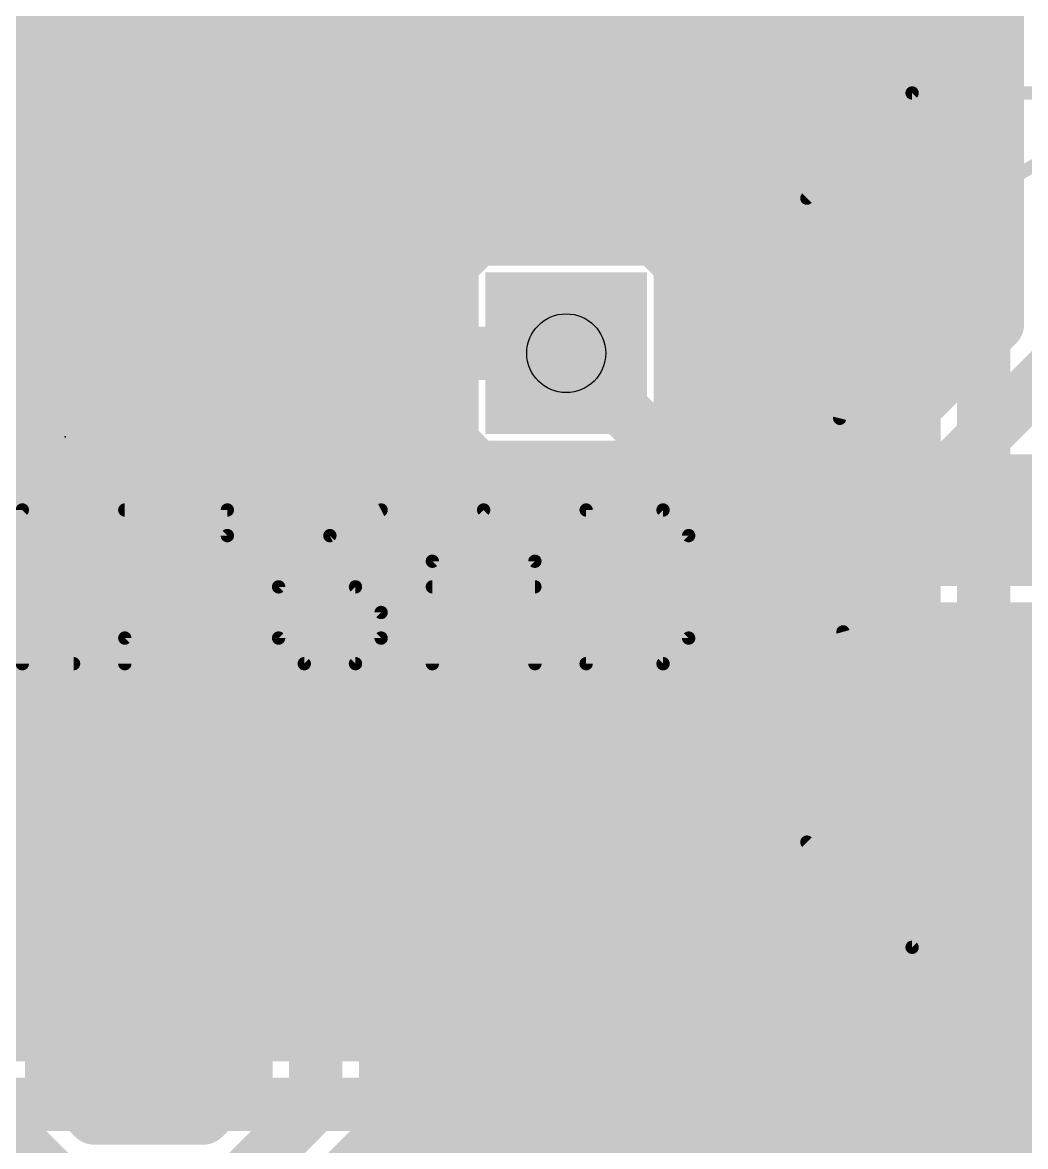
# Model space of a CAD drawing. Extents: x -4.6 to 54.3, y -4.7 to 51.3.
# Drawn here: x 33.97 to 41.59, y 7.3 to 15.85 of the extents above; entities that cross this region are included whole.
import ezdxf

# ---------------------------------------------------------------- set-up
doc = ezdxf.new("R2010")
doc.units = 0
for name, color, linetype in [('1', 22, 'CONTINUOUS'), ('16', 175, 'CONTINUOUS'), ('18', 82, 'CONTINUOUS'), ('21', 253, 'CONTINUOUS'), ('23', 7, 'CONTINUOUS'), ('27', 253, 'CONTINUOUS'), ('30', 253, 'CONTINUOUS'), ('31', 253, 'CONTINUOUS'), ('44', 253, 'CONTINUOUS')]:
    doc.layers.add(name, color=color, linetype=linetype)

# ---------------------------------------------------------------- blocks, each defined once
blk = doc.blocks.new('RECT')
blk.add_solid([(-0.5, -0.5), (0.5, -0.5), (-0.5, 0.5), (0.5, 0.5)])
blk = doc.blocks.new('SQUAREV')
blk.add_solid([(-0.5, -0.5), (0.5, -0.5), (-0.5, 0.5), (0.5, 0.5)])

msp = doc.modelspace()

# ---------------------------------------------------------------- linework, layer by layer
at = {"layer": '1', "const_width": 0.4064}
for points in [[(36.195, 16.6032), (36.195, 15.45)], [(36.195, 15.45), (36.195, 16.6032)], [(34.925, 16.51), (34.925, 15.45)], [(34.2832, 14.5641), (34.2832, 16.3359)], [(34.2968, 16.3359), (34.2968, 14.5641)], [(41.3786, 16.3395), (41.3786, 13.5551)], [(36.8982, 15.45), (36.8982, 16.2531)], [(34.2832, 15.8496), (34.2968, 15.8496)], [(36.195, 15.8496), (36.195, 15.8496)], [(36.8982, 15.8496), (41.3786, 15.8496)], [(36.195, 14.2968), (36.195, 15.45)], [(36.195, 15.45), (36.195, 15.45)], [(36.195, 15.45), (36.195, 14.2968)], [(36.8982, 15.45), (36.195, 15.45)], [(36.195, 15.45), (36.195, 15.45)], [(36.195, 15.45), (36.8982, 15.45)], [(36.195, 15.45), (36.195, 15.45)], [(36.8982, 14.6469), (36.8982, 15.45)], [(34.2832, 15.4432), (34.2968, 15.4432)], [(36.195, 15.4432), (36.195, 15.4432)], [(36.8982, 15.4432), (41.3786, 15.4432)], [(34.2832, 15.0368), (34.2968, 15.0368)], [(36.195, 15.0368), (36.195, 15.0368)], [(36.8982, 15.0368), (41.3786, 15.0368)], [(34.2832, 14.6304), (34.2968, 14.6304)], [(36.195, 14.6304), (36.195, 14.6304)], [(36.8707, 14.5444), (36.8982, 14.6469)], [(36.8938, 14.6304), (41.3786, 14.6304)], [(34.1864, 14.4673), (34.2832, 14.5641)], [(34.2968, 14.5641), (34.4891, 14.3718)], [(35.3609, 14.3718), (35.5245, 14.5353)], [(35.5245, 14.5353), (35.5724, 14.4524)], [(36.8176, 14.4524), (36.8707, 14.5444)], [(34.1864, 14.1901), (34.1864, 14.4673)], [(35.5724, 14.4524), (35.6474, 14.3774)], [(36.7426, 14.3774), (36.8176, 14.4524)], [(34.4891, 14.3718), (35.3609, 14.3718)], [(35.6474, 14.3774), (35.7394, 14.3243)], [(36.6506, 14.3243), (36.7426, 14.3774)], [(35.7394, 14.3243), (35.8419, 14.2968)], [(35.8419, 14.2968), (36.195, 14.2968)], [(36.195, 14.2968), (36.5481, 14.2968)], [(36.5481, 14.2968), (36.6506, 14.3243)], [(34.1864, 14.224), (41.3786, 14.224)], [(34.5101, 13.8664), (34.1864, 14.1901)], [(37.4241, 14.2032), (37.2318, 14.0109)], [(38.7759, 14.2032), (37.4241, 14.2032)], [(38.9682, 14.0109), (38.7759, 14.2032)], [(37.2318, 14.0109), (37.2318, 13.8664)], [(38.9682, 12.6591), (38.9682, 14.0109)], [(34.925, 11.43), (32.385, 13.97)], [(34.29, 13.335), (33.655, 13.97)], [(37.2318, 13.8664), (34.5101, 13.8664)], [(38.9682, 13.8176), (41.3786, 13.8176)], [(41.3786, 13.5551), (40.7167, 12.8932)], [(38.9682, 13.4112), (41.2347, 13.4112)], [(38.1, 13.335), (34.29, 13.335)], [(41.91, 13.335), (40.83, 12.255)], [(38.9682, 13.0048), (40.8283, 13.0048)], [(39.2941, 12.8932), (39.1018, 12.7009)], [(40.7167, 12.8932), (39.2941, 12.8932)], [(35.4564, 11.6501), (34.3029, 12.8036)], [(34.3029, 12.8036), (37.2318, 12.8036)], [(37.2318, 12.8036), (37.2318, 12.6591)], [(37.2318, 12.6591), (37.4241, 12.4668)], [(38.7759, 12.4668), (38.9682, 12.6591)], [(39.1018, 12.7009), (39.1018, 11.4291)], [(34.5081, 12.5984), (37.2925, 12.5984)], [(38.9075, 12.5984), (39.1018, 12.5984)], [(37.4241, 12.4668), (38.7759, 12.4668)], [(40.83, 12.255), (40.83, 12.065)], [(34.9145, 12.192), (39.1018, 12.192)], [(35.3209, 11.7856), (39.1018, 11.7856)], [(35.4564, 10.9327), (35.4564, 11.6501)], [(34.925, 9.95), (34.925, 11.43)], [(39.1018, 11.4291), (39.2941, 11.2368)], [(34.1864, 10.9327), (34.1864, 11.4171)], [(34.1864, 11.4171), (34.3936, 11.2099)], [(34.1864, 11.3792), (34.2243, 11.3792)], [(35.4564, 11.3792), (39.1517, 11.3792)], [(34.3936, 11.2099), (34.3936, 10.9327)], [(39.2941, 11.2368), (42.3659, 11.2368)], [(35.7591, 11.0282), (35.5668, 10.8359)], [(36.6309, 11.0282), (35.7591, 11.0282)], [(36.8232, 10.8359), (36.6309, 11.0282)], [(34.1864, 10.9728), (34.3936, 10.9728)], [(34.2832, 10.8359), (34.1864, 10.9327)], [(34.3936, 10.9327), (34.2968, 10.8359)], [(35.4564, 10.9728), (35.7037, 10.9728)], [(35.5532, 10.8359), (35.4564, 10.9327)], [(36.6863, 10.9728), (51.435, 10.9728)], [(34.2832, 9.0641), (34.2832, 10.8359)], [(34.2968, 10.8359), (34.2968, 9.0641)], [(35.5532, 9.0641), (35.5532, 10.8359)], [(35.5668, 10.8359), (35.5668, 9.0641)], [(36.8232, 9.0641), (36.8232, 10.8359)], [(34.2832, 10.5664), (34.2968, 10.5664)], [(35.5532, 10.5664), (35.5668, 10.5664)], [(36.8232, 10.5664), (51.435, 10.5664)], [(34.2832, 10.16), (34.2968, 10.16)], [(35.5532, 10.16), (35.5668, 10.16)], [(36.8232, 10.16), (51.435, 10.16)], [(36.195, 9.95), (36.195, 7.62)], [(34.2832, 9.7536), (34.2968, 9.7536)], [(35.5532, 9.7536), (35.5668, 9.7536)], [(36.8232, 9.7536), (51.435, 9.7536)], [(34.2832, 9.3472), (34.2968, 9.3472)], [(35.5532, 9.3472), (35.5668, 9.3472)], [(36.8232, 9.3472), (51.435, 9.3472)], [(34.1864, 8.9673), (34.2832, 9.0641)], [(34.2968, 9.0641), (34.4891, 8.8718)], [(35.3609, 8.8718), (35.5532, 9.0641)], [(35.5668, 9.0641), (35.6636, 8.9673)], [(36.7264, 8.9673), (36.8232, 9.0641)], [(34.1864, 7.8401), (34.1864, 8.9673)], [(35.6636, 8.9673), (35.6636, 7.8401)], [(36.7264, 7.3999), (36.7264, 8.9673)], [(34.1864, 8.9408), (34.4201, 8.9408)], [(34.4891, 8.8718), (35.3609, 8.8718)], [(35.4299, 8.9408), (35.6636, 8.9408)], [(36.7264, 8.9408), (51.435, 8.9408)], [(34.1864, 8.5344), (35.6636, 8.5344)], [(36.7264, 8.5344), (51.435, 8.5344)], [(34.1864, 8.128), (35.6636, 8.128)], [(36.7264, 8.128), (51.435, 8.128)], [(34.5101, 7.5164), (34.1864, 7.8401)], [(35.6636, 7.8401), (35.3399, 7.5164)], [(34.3049, 7.7216), (35.5451, 7.7216)], [(36.7264, 7.7216), (51.435, 7.7216)], [(34.29, 6.985), (33.655, 7.62)], [(36.195, 7.62), (35.56, 6.985)], [(35.3399, 7.5164), (34.5101, 7.5164)], [(36.1442, 6.8177), (36.7264, 7.3999)], [(36.6417, 7.3152), (51.435, 7.3152)]]:
    msp.add_lwpolyline(points, dxfattribs=at)
at = {"layer": '1', "const_width": 0.2032}
for points in [[(34.2832, 15.9512, 1), (34.2832, 15.748)], [(34.2968, 15.748, 1), (34.2968, 15.9512)], [(36.195, 15.9512, 1), (36.195, 15.748)], [(36.195, 15.748, 1), (36.195, 15.9512)], [(36.8982, 15.9512, 1), (36.8982, 15.748)], [(41.3786, 15.748, 1), (41.3786, 15.9512)], [(36.2966, 15.45, 1), (36.0934, 15.45)], [(36.195, 15.5516, 1), (36.195, 15.3484)], [(36.2966, 15.45, 1), (36.0934, 15.45)], [(36.195, 15.5516, 1), (36.195, 15.3484)], [(36.2966, 15.45, 1), (36.0934, 15.45)], [(36.195, 15.5516, 1), (36.195, 15.3484)], [(36.195, 15.5516, 1), (36.195, 15.3484)], [(36.195, 15.3484, 1), (36.195, 15.5516)], [(36.195, 15.3484, 1), (36.195, 15.5516)], [(36.9998, 15.45, 1), (36.7966, 15.45)], [(36.8982, 15.3484, 1), (36.8982, 15.5516)], [(36.8982, 15.3484, 1), (36.8982, 15.5516)], [(34.2832, 15.5448, 1), (34.2832, 15.3416)], [(34.2968, 15.3416, 1), (34.2968, 15.5448)], [(36.195, 15.5448, 1), (36.195, 15.3416)], [(36.195, 15.3416, 1), (36.195, 15.5448)], [(36.8982, 15.5448, 1), (36.8982, 15.3416)], [(41.3786, 15.3416, 1), (41.3786, 15.5448)], [(34.8234, 15.45, 1), (35.0266, 15.45)], [(36.0934, 15.45, 1), (36.2966, 15.45)], [(36.0934, 15.45, 1), (36.2966, 15.45)], [(36.0934, 15.45, 1), (36.2966, 15.45)], [(36.7966, 15.45, 1), (36.9998, 15.45)], [(34.2832, 15.1384, 1), (34.2832, 14.9352)], [(34.2968, 14.9352, 1), (34.2968, 15.1384)], [(36.195, 15.1384, 1), (36.195, 14.9352)], [(36.195, 14.9352, 1), (36.195, 15.1384)], [(36.8982, 15.1384, 1), (36.8982, 14.9352)], [(41.3786, 14.9352, 1), (41.3786, 15.1384)], [(34.2832, 14.732, 1), (34.2832, 14.5288)], [(34.2968, 14.5288, 1), (34.2968, 14.732)], [(36.195, 14.732, 1), (36.195, 14.5288)], [(36.195, 14.5288, 1), (36.195, 14.732)], [(36.8938, 14.732, 1), (36.8938, 14.5288)], [(36.9963, 14.6206, 1), (36.8001, 14.6732)], [(41.3786, 14.5288, 1), (41.3786, 14.732)], [(34.3686, 14.6359, 1), (34.225, 14.4922)], [(34.355, 14.4922, 1), (34.2114, 14.6359)], [(35.6125, 14.5861, 1), (35.4365, 14.4845)], [(35.5963, 14.4635, 1), (35.4526, 14.6072)], [(36.9587, 14.4936, 1), (36.7827, 14.5952)], [(36.7966, 14.6469, 1), (36.9998, 14.6469)], [(34.288, 14.4673, 1), (34.0848, 14.4673)], [(34.1146, 14.5391, 1), (34.2582, 14.3954)], [(34.1816, 14.5641, 1), (34.3848, 14.5641)], [(34.1952, 14.5641, 1), (34.3984, 14.5641)], [(35.6442, 14.5243, 1), (35.5005, 14.3806)], [(36.8895, 14.3806, 1), (36.7458, 14.5243)], [(36.7726, 14.5707, 1), (36.9689, 14.5181)], [(34.4891, 14.4734, 1), (34.4891, 14.2702)], [(34.4172, 14.3, 1), (34.5609, 14.4436)], [(35.2891, 14.4436, 1), (35.4328, 14.3)], [(35.3609, 14.2702, 1), (35.3609, 14.4734)], [(35.4844, 14.4016, 1), (35.6603, 14.5032)], [(35.6982, 14.4653, 1), (35.5966, 14.2894)], [(35.5756, 14.3055, 1), (35.7193, 14.4492)], [(36.6707, 14.4492, 1), (36.8144, 14.3055)], [(36.7934, 14.2894, 1), (36.6918, 14.4653)], [(36.7296, 14.5032, 1), (36.9056, 14.4016)], [(35.7657, 14.4224, 1), (35.7131, 14.2261)], [(35.6886, 14.2363, 1), (35.7902, 14.4123)], [(35.8419, 14.3984, 1), (35.8419, 14.1952)], [(35.8156, 14.1987, 1), (35.8682, 14.3949)], [(36.195, 14.3984, 1), (36.195, 14.1952)], [(36.195, 14.1952, 1), (36.195, 14.3984)], [(36.5218, 14.3949, 1), (36.5744, 14.1987)], [(36.5481, 14.1952, 1), (36.5481, 14.3984)], [(36.5998, 14.4123, 1), (36.7014, 14.2363)], [(36.6769, 14.2261, 1), (36.6243, 14.4224)], [(34.1864, 14.3256, 1), (34.1864, 14.1224)], [(34.2582, 14.262, 1), (34.1146, 14.1183)], [(36.0934, 14.2968, 1), (36.2966, 14.2968)], [(36.0934, 14.2968, 1), (36.2966, 14.2968)], [(37.4241, 14.3048, 1), (37.4241, 14.1016)], [(37.4959, 14.1314, 1), (37.3522, 14.275)], [(38.8478, 14.275, 1), (38.7041, 14.1314)], [(38.7759, 14.1016, 1), (38.7759, 14.3048)], [(41.3786, 14.1224, 1), (41.3786, 14.3256)], [(34.0848, 14.1901, 1), (34.288, 14.1901)], [(37.3334, 14.0109, 1), (37.1302, 14.0109)], [(39.0698, 14.0109, 1), (38.8666, 14.0109)], [(37.16, 14.0828, 1), (37.3036, 13.9391)], [(38.8964, 13.9391, 1), (39.04, 14.0828)], [(34.5101, 13.968, 1), (34.5101, 13.7648)], [(34.4383, 13.7946, 1), (34.582, 13.9382)], [(37.2318, 13.7648, 1), (37.2318, 13.968)], [(37.1302, 13.8664, 1), (37.3334, 13.8664)], [(38.9682, 13.9192, 1), (38.9682, 13.716)], [(41.3786, 13.716, 1), (41.3786, 13.9192)], [(41.4504, 13.4833, 1), (41.3068, 13.627)], [(38.9682, 13.5128, 1), (38.9682, 13.3096)], [(41.2347, 13.3096, 1), (41.2347, 13.5128)], [(41.277, 13.5551, 1), (41.4802, 13.5551)], [(34.29, 13.4366, 1), (34.29, 13.2334)], [(38.1, 13.2334, 1), (38.1, 13.4366)], [(34.2182, 13.2632, 1), (34.3618, 13.4068)], [(38.9682, 13.1064, 1), (38.9682, 12.9032)], [(40.8283, 12.9032, 1), (40.8283, 13.1064)], [(39.2941, 12.9948, 1), (39.2941, 12.7916)], [(39.3659, 12.8214, 1), (39.2222, 12.965)], [(40.7167, 12.7916, 1), (40.7167, 12.9948)], [(34.3029, 12.9052, 1), (34.3029, 12.702)], [(34.3747, 12.8754, 1), (34.2311, 12.7318)], [(37.3334, 12.8036, 1), (37.1302, 12.8036)], [(37.2318, 12.702, 1), (37.2318, 12.9052)], [(40.6448, 12.965, 1), (40.7885, 12.8214)], [(37.3036, 12.7309, 1), (37.16, 12.5872)], [(39.04, 12.5872, 1), (38.8964, 12.7309)], [(39.2034, 12.7009, 1), (39.0002, 12.7009)], [(39.03, 12.7728, 1), (39.1736, 12.6291)], [(34.5081, 12.7, 1), (34.5081, 12.4968)], [(37.1302, 12.6591, 1), (37.3334, 12.6591)], [(37.2925, 12.4968, 1), (37.2925, 12.7)], [(38.9075, 12.7, 1), (38.9075, 12.4968)], [(38.8666, 12.6591, 1), (39.0698, 12.6591)], [(39.1018, 12.4968, 1), (39.1018, 12.7)], [(37.4241, 12.5684, 1), (37.4241, 12.3652)], [(38.7759, 12.3652, 1), (38.7759, 12.5684)], [(37.3522, 12.395, 1), (37.4959, 12.5386)], [(38.7041, 12.5386, 1), (38.8478, 12.395)], [(40.9316, 12.255, 1), (40.7284, 12.255)], [(40.7582, 12.3268, 1), (40.9018, 12.1832)], [(34.9145, 12.2936, 1), (34.9145, 12.0904)], [(39.1018, 12.0904, 1), (39.1018, 12.2936)], [(40.7284, 12.065, 1), (40.9316, 12.065)], [(35.3209, 11.8872, 1), (35.3209, 11.684)], [(39.1018, 11.684, 1), (39.1018, 11.8872)], [(35.558, 11.6501, 1), (35.3548, 11.6501)], [(35.3846, 11.5783, 1), (35.5282, 11.722)], [(35.0266, 11.43, 1), (34.8234, 11.43)], [(39.1736, 11.5009, 1), (39.03, 11.3572)], [(34.288, 11.4171, 1), (34.0848, 11.4171)], [(34.2582, 11.4889, 1), (34.1146, 11.3452)], [(34.1864, 11.4808, 1), (34.1864, 11.2776)], [(34.2243, 11.2776, 1), (34.2243, 11.4808)], [(34.8532, 11.3582, 1), (34.9968, 11.5018)], [(35.4564, 11.4808, 1), (35.4564, 11.2776)], [(39.1517, 11.2776, 1), (39.1517, 11.4808)], [(39.0002, 11.4291, 1), (39.2034, 11.4291)], [(34.4952, 11.2099, 1), (34.292, 11.2099)], [(34.3218, 11.138, 1), (34.4654, 11.2817)], [(39.2941, 11.3384, 1), (39.2941, 11.1352)], [(39.2222, 11.165, 1), (39.3659, 11.3086)], [(35.7591, 11.1298, 1), (35.7591, 10.9266)], [(35.8309, 10.9564, 1), (35.6872, 11.1)], [(36.7028, 11.1, 1), (36.5591, 10.9564)], [(36.6309, 10.9266, 1), (36.6309, 11.1298)], [(34.1864, 11.0744, 1), (34.1864, 10.8712)], [(34.2582, 11.0046, 1), (34.1146, 10.8609)], [(34.4654, 10.8609, 1), (34.3218, 11.0046)], [(34.3936, 10.8712, 1), (34.3936, 11.0744)], [(35.4564, 11.0744, 1), (35.4564, 10.8712)], [(35.5282, 11.0046, 1), (35.3846, 10.8609)], [(35.7037, 10.8712, 1), (35.7037, 11.0744)], [(36.6863, 11.0744, 1), (36.6863, 10.8712)], [(34.0848, 10.9327, 1), (34.288, 10.9327)], [(34.3848, 10.8359, 1), (34.1816, 10.8359)], [(34.3984, 10.8359, 1), (34.1952, 10.8359)], [(34.292, 10.9327, 1), (34.4952, 10.9327)], [(35.3548, 10.9327, 1), (35.558, 10.9327)], [(35.6548, 10.8359, 1), (35.4516, 10.8359)], [(35.6684, 10.8359, 1), (35.4652, 10.8359)], [(36.9248, 10.8359, 1), (36.7216, 10.8359)], [(34.225, 10.9078, 1), (34.3686, 10.7641)], [(34.2114, 10.7641, 1), (34.355, 10.9078)], [(35.495, 10.9078, 1), (35.6386, 10.7641)], [(35.4814, 10.7641, 1), (35.625, 10.9078)], [(36.7514, 10.7641, 1), (36.895, 10.9078)], [(34.2832, 10.668, 1), (34.2832, 10.4648)], [(34.2968, 10.4648, 1), (34.2968, 10.668)], [(35.5532, 10.668, 1), (35.5532, 10.4648)], [(35.5668, 10.4648, 1), (35.5668, 10.668)], [(36.8232, 10.668, 1), (36.8232, 10.4648)], [(34.2832, 10.2616, 1), (34.2832, 10.0584)], [(34.2968, 10.0584, 1), (34.2968, 10.2616)], [(35.5532, 10.2616, 1), (35.5532, 10.0584)], [(35.5668, 10.0584, 1), (35.5668, 10.2616)], [(36.8232, 10.2616, 1), (36.8232, 10.0584)], [(36.2966, 9.95, 1), (36.0934, 9.95)], [(34.8234, 9.95, 1), (35.0266, 9.95)], [(34.2832, 9.8552, 1), (34.2832, 9.652)], [(34.2968, 9.652, 1), (34.2968, 9.8552)], [(35.5532, 9.8552, 1), (35.5532, 9.652)], [(35.5668, 9.652, 1), (35.5668, 9.8552)], [(36.8232, 9.8552, 1), (36.8232, 9.652)], [(34.2832, 9.4488, 1), (34.2832, 9.2456)], [(34.2968, 9.2456, 1), (34.2968, 9.4488)], [(35.5532, 9.4488, 1), (35.5532, 9.2456)], [(35.5668, 9.2456, 1), (35.5668, 9.4488)], [(36.8232, 9.4488, 1), (36.8232, 9.2456)], [(34.3686, 9.1359, 1), (34.225, 8.9922)], [(34.355, 8.9922, 1), (34.2114, 9.1359)], [(35.6386, 9.1359, 1), (35.495, 8.9922)], [(35.625, 8.9922, 1), (35.4814, 9.1359)], [(36.895, 8.9922, 1), (36.7514, 9.1359)], [(34.288, 8.9673, 1), (34.0848, 8.9673)], [(34.1816, 9.0641, 1), (34.3848, 9.0641)], [(34.1952, 9.0641, 1), (34.3984, 9.0641)], [(35.4516, 9.0641, 1), (35.6548, 9.0641)], [(35.4652, 9.0641, 1), (35.6684, 9.0641)], [(35.7652, 8.9673, 1), (35.562, 8.9673)], [(36.828, 8.9673, 1), (36.6248, 8.9673)], [(36.7216, 9.0641, 1), (36.9248, 9.0641)], [(34.1864, 9.0424, 1), (34.1864, 8.8392)], [(34.1146, 9.0391, 1), (34.2582, 8.8954)], [(34.4891, 8.9734, 1), (34.4891, 8.7702)], [(34.4201, 8.8392, 1), (34.4201, 9.0424)], [(35.4299, 9.0424, 1), (35.4299, 8.8392)], [(35.3609, 8.7702, 1), (35.3609, 8.9734)], [(35.5918, 8.8954, 1), (35.7354, 9.0391)], [(35.6636, 8.8392, 1), (35.6636, 9.0424)], [(36.7264, 9.0424, 1), (36.7264, 8.8392)], [(36.6546, 9.0391, 1), (36.7982, 8.8954)], [(34.4172, 8.8, 1), (34.5609, 8.9436)], [(35.2891, 8.9436, 1), (35.4328, 8.8)], [(34.1864, 8.636, 1), (34.1864, 8.4328)], [(35.6636, 8.4328, 1), (35.6636, 8.636)], [(36.7264, 8.636, 1), (36.7264, 8.4328)], [(34.1864, 8.2296, 1), (34.1864, 8.0264)], [(35.6636, 8.0264, 1), (35.6636, 8.2296)], [(36.7264, 8.2296, 1), (36.7264, 8.0264)], [(34.2582, 7.912, 1), (34.1146, 7.7683)], [(35.7354, 7.7683, 1), (35.5918, 7.912)], [(34.0848, 7.8401, 1), (34.288, 7.8401)], [(34.3049, 7.8232, 1), (34.3049, 7.62)], [(35.5451, 7.62, 1), (35.5451, 7.8232)], [(35.562, 7.8401, 1), (35.7652, 7.8401)], [(36.7264, 7.8232, 1), (36.7264, 7.62)], [(36.2668, 7.5482, 1), (36.1232, 7.6918)], [(34.5101, 7.618, 1), (34.5101, 7.4148)], [(35.3399, 7.4148, 1), (35.3399, 7.618)], [(36.0934, 7.62, 1), (36.2966, 7.62)], [(34.4383, 7.4446, 1), (34.582, 7.5882)], [(35.268, 7.5882, 1), (35.4117, 7.4446)], [(36.7982, 7.328, 1), (36.6546, 7.4717)], [(36.6417, 7.4168, 1), (36.6417, 7.2136)], [(36.6248, 7.3999, 1), (36.828, 7.3999)]]:
    msp.add_lwpolyline(points, format="xyb", dxfattribs=at)
at = {"layer": '16', "const_width": 0.4064}
for points in [[(41.275, 5.08), (41.275, 16.51)], [(40.7436, 16.2768), (40.7436, 6.6895)], [(16.6011, 15.8496), (40.7436, 15.8496)], [(16.1947, 15.4432), (40.7436, 15.4432)], [(15.7883, 15.0368), (40.7436, 15.0368)], [(15.4732, 14.6304), (40.7436, 14.6304)], [(15.4732, 14.224), (40.7436, 14.224)], [(37.4241, 14.2032), (37.2318, 14.0109)], [(38.7759, 14.2032), (37.4241, 14.2032)], [(38.9682, 14.0109), (38.7759, 14.2032)], [(37.2318, 14.0109), (37.2318, 12.6591)], [(38.9682, 13.2183), (38.9682, 14.0109)], [(20.5532, 13.8176), (37.2318, 13.8176)], [(38.9682, 13.8176), (40.7436, 13.8176)], [(20.5532, 13.4112), (37.2318, 13.4112)], [(38.9682, 13.4112), (40.7436, 13.4112)], [(38.735, 12.7), (38.1, 13.335)], [(39.2664, 12.9201), (38.9682, 13.2183)], [(27.8306, 13.0048), (37.2318, 13.0048)], [(39.1817, 13.0048), (40.7436, 13.0048)], [(39.2664, 6.6895), (39.2664, 12.9201)], [(37.2318, 12.6591), (37.4241, 12.4668)], [(38.735, 5.08), (38.735, 12.7)], [(28.237, 12.5984), (37.2925, 12.5984)], [(39.2664, 12.5984), (40.7436, 12.5984)], [(37.4241, 12.4668), (38.2036, 12.4668)], [(38.2036, 12.4668), (38.2036, 7.6329)], [(28.3412, 12.192), (38.2036, 12.192)], [(39.2664, 12.192), (40.7436, 12.192)], [(28.3412, 11.7856), (38.2036, 11.7856)], [(39.2664, 11.7856), (40.7436, 11.7856)], [(28.0846, 11.3792), (38.2036, 11.3792)], [(39.2664, 11.3792), (40.7436, 11.3792)], [(0.635, 10.9728), (38.2036, 10.9728)], [(39.2664, 10.9728), (40.7436, 10.9728)], [(27.8351, 10.5664), (38.2036, 10.5664)], [(39.2664, 10.5664), (40.7436, 10.5664)], [(28.2415, 10.16), (38.2036, 10.16)], [(39.2664, 10.16), (40.7436, 10.16)], [(28.4162, 9.7536), (38.2036, 9.7536)], [(39.2664, 9.7536), (40.7436, 9.7536)], [(28.4162, 9.3472), (38.2036, 9.3472)], [(39.2664, 9.3472), (40.7436, 9.3472)], [(28.2923, 8.9408), (38.2036, 8.9408)], [(39.2664, 8.9408), (40.7436, 8.9408)], [(27.8859, 8.5344), (38.2036, 8.5344)], [(39.2664, 8.5344), (40.7436, 8.5344)], [(37.6851, 8.1514), (30.2599, 8.1514)], [(37.9964, 7.8401), (37.6851, 8.1514)], [(37.7085, 8.128), (38.2036, 8.128)], [(39.2664, 8.128), (40.7436, 8.128)], [(38.2036, 7.6329), (37.9964, 7.8401)], [(38.1149, 7.7216), (38.2036, 7.7216)], [(39.2664, 7.7216), (40.7436, 7.7216)], [(37.465, 7.62), (30.48, 7.62)], [(38.735, 6.35), (37.465, 7.62)], [(39.2664, 7.3152), (40.7436, 7.3152)]]:
    msp.add_lwpolyline(points, dxfattribs=at)
at = {"layer": '16', "const_width": 0.2032}
for points in [[(40.7436, 15.748, 1), (40.7436, 15.9512)], [(40.7436, 15.3416, 1), (40.7436, 15.5448)], [(40.7436, 14.9352, 1), (40.7436, 15.1384)], [(40.7436, 14.5288, 1), (40.7436, 14.732)], [(37.4241, 14.3048, 1), (37.4241, 14.1016)], [(37.4959, 14.1314, 1), (37.3522, 14.275)], [(38.8478, 14.275, 1), (38.7041, 14.1314)], [(38.7759, 14.1016, 1), (38.7759, 14.3048)], [(40.7436, 14.1224, 1), (40.7436, 14.3256)], [(37.3334, 14.0109, 1), (37.1302, 14.0109)], [(39.0698, 14.0109, 1), (38.8666, 14.0109)], [(37.16, 14.0828, 1), (37.3036, 13.9391)], [(38.8964, 13.9391, 1), (39.04, 14.0828)], [(37.2318, 13.716, 1), (37.2318, 13.9192)], [(38.9682, 13.9192, 1), (38.9682, 13.716)], [(40.7436, 13.716, 1), (40.7436, 13.9192)], [(37.2318, 13.3096, 1), (37.2318, 13.5128)], [(38.9682, 13.5128, 1), (38.9682, 13.3096)], [(40.7436, 13.3096, 1), (40.7436, 13.5128)], [(38.1718, 13.4068, 1), (38.0282, 13.2632)], [(39.04, 13.2902, 1), (38.8964, 13.1465)], [(38.8666, 13.2183, 1), (39.0698, 13.2183)], [(37.2318, 12.9032, 1), (37.2318, 13.1064)], [(39.1817, 13.1064, 1), (39.1817, 12.9032)], [(40.7436, 12.9032, 1), (40.7436, 13.1064)], [(39.368, 12.9201, 1), (39.1648, 12.9201)], [(39.1946, 12.8483, 1), (39.3382, 12.992)], [(37.3036, 12.7309, 1), (37.16, 12.5872)], [(38.8366, 12.7, 1), (38.6334, 12.7)], [(38.6632, 12.6282, 1), (38.8068, 12.7718)], [(37.1302, 12.6591, 1), (37.3334, 12.6591)], [(37.2925, 12.4968, 1), (37.2925, 12.7)], [(39.2664, 12.7, 1), (39.2664, 12.4968)], [(40.7436, 12.4968, 1), (40.7436, 12.7)], [(37.4241, 12.5684, 1), (37.4241, 12.3652)], [(38.3052, 12.4668, 1), (38.102, 12.4668)], [(38.2036, 12.3652, 1), (38.2036, 12.5684)], [(37.3522, 12.395, 1), (37.4959, 12.5386)], [(38.2036, 12.0904, 1), (38.2036, 12.2936)], [(39.2664, 12.2936, 1), (39.2664, 12.0904)], [(40.7436, 12.0904, 1), (40.7436, 12.2936)], [(38.2036, 11.684, 1), (38.2036, 11.8872)], [(39.2664, 11.8872, 1), (39.2664, 11.684)], [(40.7436, 11.684, 1), (40.7436, 11.8872)], [(38.2036, 11.2776, 1), (38.2036, 11.4808)], [(39.2664, 11.4808, 1), (39.2664, 11.2776)], [(40.7436, 11.2776, 1), (40.7436, 11.4808)], [(38.2036, 10.8712, 1), (38.2036, 11.0744)], [(39.2664, 11.0744, 1), (39.2664, 10.8712)], [(40.7436, 10.8712, 1), (40.7436, 11.0744)], [(38.2036, 10.4648, 1), (38.2036, 10.668)], [(39.2664, 10.668, 1), (39.2664, 10.4648)], [(40.7436, 10.4648, 1), (40.7436, 10.668)], [(38.2036, 10.0584, 1), (38.2036, 10.2616)], [(39.2664, 10.2616, 1), (39.2664, 10.0584)], [(40.7436, 10.0584, 1), (40.7436, 10.2616)], [(38.2036, 9.652, 1), (38.2036, 9.8552)], [(39.2664, 9.8552, 1), (39.2664, 9.652)], [(40.7436, 9.652, 1), (40.7436, 9.8552)], [(38.2036, 9.2456, 1), (38.2036, 9.4488)], [(39.2664, 9.4488, 1), (39.2664, 9.2456)], [(40.7436, 9.2456, 1), (40.7436, 9.4488)], [(38.2036, 8.8392, 1), (38.2036, 9.0424)], [(39.2664, 9.0424, 1), (39.2664, 8.8392)], [(40.7436, 8.8392, 1), (40.7436, 9.0424)], [(38.2036, 8.4328, 1), (38.2036, 8.636)], [(39.2664, 8.636, 1), (39.2664, 8.4328)], [(40.7436, 8.4328, 1), (40.7436, 8.636)], [(37.757, 8.2232, 1), (37.6133, 8.0796)], [(37.7085, 8.2296, 1), (37.7085, 8.0264)], [(37.6851, 8.0498, 1), (37.6851, 8.253)], [(38.2036, 8.0264, 1), (38.2036, 8.2296)], [(39.2664, 8.2296, 1), (39.2664, 8.0264)], [(40.7436, 8.0264, 1), (40.7436, 8.2296)], [(38.0682, 7.912, 1), (37.9246, 7.7683)], [(37.9246, 7.7683, 1), (38.0682, 7.912)], [(38.1149, 7.8232, 1), (38.1149, 7.62)], [(38.2036, 7.62, 1), (38.2036, 7.8232)], [(39.2664, 7.8232, 1), (39.2664, 7.62)], [(40.7436, 7.62, 1), (40.7436, 7.8232)], [(37.5368, 7.6918, 1), (37.3932, 7.5482)], [(37.465, 7.5184, 1), (37.465, 7.7216)], [(38.1318, 7.5611, 1), (38.2754, 7.7047)], [(38.102, 7.6329, 1), (38.3052, 7.6329)], [(39.2664, 7.4168, 1), (39.2664, 7.2136)], [(40.7436, 7.2136, 1), (40.7436, 7.4168)]]:
    msp.add_lwpolyline(points, format="xyb", dxfattribs=at)
at = {"layer": '21'}
for points, const_width in [([(39.93, 14.515), (40.73, 15.315)], 0.1016), ([(40.73, 15.315), (46.43, 15.315)], 0.1016), ([(36.69, 14.6), (36.69, 11.3)], 0.2032), ([(36.69, 11.3), (31.89, 11.3)], 0.2032), ([(36.69, 11.3), (36.69, 10.8)], 0.2032), ([(40.73, 8.815), (39.93, 9.615)], 0.1016), ([(46.43, 8.815), (40.73, 8.815)], 0.1016)]:
    msp.add_lwpolyline(points, dxfattribs=dict(at, const_width=const_width))
for points, const_width in [([(40.73, 15.3404, 1), (40.73, 15.2896)], 0.0508), ([(40.748, 15.297, 1), (40.712, 15.333)], 0.0508), ([(46.155, 12.915, 0.7656), (40.18, 12.84)], 0.1016), ([(36.7408, 14.6, 1), (36.6392, 14.6)], 0.1016), ([(39.912, 14.533, 1), (39.948, 14.497)], 0.0508), ([(40.1554, 12.8463, 1), (40.2046, 12.8337)], 0.0508), ([(36.7408, 11.3, 1), (36.6392, 11.3)], 0.1016), ([(36.69, 11.2492, 1), (36.69, 11.3508)], 0.1016), ([(36.6392, 11.3, 1), (36.7408, 11.3)], 0.1016), ([(40.205, 11.215, 0.7656), (46.18, 11.29)], 0.1016), ([(40.2294, 11.2219, 1), (40.1806, 11.2081)], 0.0508), ([(36.6392, 10.8, 1), (36.7408, 10.8)], 0.1016), ([(39.948, 9.633, 1), (39.912, 9.597)], 0.0508), ([(40.73, 8.8404, 1), (40.73, 8.7896)], 0.0508), ([(40.712, 8.797, 1), (40.748, 8.833)], 0.0508)]:
    msp.add_lwpolyline(points, format="xyb", dxfattribs=dict(at, const_width=const_width))
at = {"layer": '23'}
msp.add_point((34.29, 12.7), dxfattribs=at)
at = {"layer": '27', "const_width": 0.1016}
for points in [[(33.5738, 11.7524), (33.9636, 12.1422)], [(33.9636, 12.1422), (33.9636, 10.9728)], [(34.7432, 12.1422), (35.5228, 12.1422)], [(35.5228, 12.1422), (35.5228, 11.9473)], [(36.6922, 12.1422), (36.3024, 11.9473)], [(37.082, 11.7524), (37.4718, 12.1422)], [(37.4718, 12.1422), (37.8616, 11.7524)], [(38.2514, 12.1422), (38.2514, 10.9728)], [(38.8361, 12.1422), (38.2514, 12.1422)], [(39.031, 11.9473), (38.8361, 12.1422)], [(35.5228, 11.9473), (34.7432, 11.1677)], [(36.3024, 11.9473), (35.9126, 11.5575)], [(39.031, 11.1677), (39.031, 11.9473)], [(37.082, 10.9728), (37.082, 11.7524)], [(37.8616, 11.7524), (37.8616, 10.9728)], [(35.9126, 11.5575), (35.9126, 11.1677)], [(36.4973, 11.5575), (35.9126, 11.5575)], [(36.6922, 11.3626), (36.4973, 11.5575)], [(37.082, 11.5575), (37.8616, 11.5575)], [(36.6922, 11.1677), (36.6922, 11.3626)], [(34.7432, 11.1677), (34.7432, 10.9728)], [(35.9126, 11.1677), (36.1075, 10.9728)], [(36.4973, 10.9728), (36.6922, 11.1677)], [(38.8361, 10.9728), (39.031, 11.1677)], [(33.5738, 10.9728), (34.3534, 10.9728)], [(36.1075, 10.9728), (36.4973, 10.9728)], [(38.2514, 10.9728), (38.8361, 10.9728)]]:
    msp.add_lwpolyline(points, dxfattribs=at)
at = {"layer": '27', "const_width": 0.0508}
for points in [[(33.989, 12.1422, 1), (33.9382, 12.1422)], [(33.9816, 12.1242, 1), (33.9456, 12.1602)], [(34.7432, 12.1676, 1), (34.7432, 12.1168)], [(35.5482, 12.1422, 1), (35.4974, 12.1422)], [(35.5228, 12.1168, 1), (35.5228, 12.1676)], [(36.7035, 12.1195, 1), (36.6808, 12.1649)], [(37.4897, 12.1602, 1), (37.4538, 12.1242)], [(37.4897, 12.1242, 1), (37.4538, 12.1602)], [(38.2768, 12.1422, 1), (38.226, 12.1422)], [(38.2514, 12.1676, 1), (38.2514, 12.1168)], [(38.854, 12.1602, 1), (38.8181, 12.1242)], [(38.8361, 12.1168, 1), (38.8361, 12.1676)], [(35.5408, 11.9293, 1), (35.5048, 11.9653)], [(36.291, 11.97, 1), (36.3137, 11.9246)], [(36.3204, 11.9293, 1), (36.2844, 11.9653)], [(39.0564, 11.9473, 1), (39.0056, 11.9473)], [(39.013, 11.9293, 1), (39.0489, 11.9653)], [(35.4974, 11.9473, 1), (35.5482, 11.9473)], [(37.1074, 11.7524, 1), (37.0566, 11.7524)], [(37.887, 11.7524, 1), (37.8362, 11.7524)], [(37.064, 11.7704, 1), (37.1, 11.7344)], [(37.8436, 11.7344, 1), (37.8795, 11.7704)], [(35.8946, 11.5755, 1), (35.9306, 11.5395)], [(35.938, 11.5575, 1), (35.8872, 11.5575)], [(35.9126, 11.5829, 1), (35.9126, 11.5321)], [(36.5153, 11.5755, 1), (36.4793, 11.5395)], [(36.4973, 11.5321, 1), (36.4973, 11.5829)], [(37.082, 11.5829, 1), (37.082, 11.5321)], [(37.8616, 11.5321, 1), (37.8616, 11.5829)], [(36.7176, 11.3626, 1), (36.6668, 11.3626)], [(36.6742, 11.3446, 1), (36.7102, 11.3806)], [(34.7252, 11.1857, 1), (34.7612, 11.1497)], [(34.7686, 11.1677, 1), (34.7178, 11.1677)], [(35.9306, 11.1857, 1), (35.8946, 11.1497)], [(36.7102, 11.1497, 1), (36.6742, 11.1857)], [(39.0489, 11.1497, 1), (39.013, 11.1857)], [(35.8872, 11.1677, 1), (35.938, 11.1677)], [(36.6668, 11.1677, 1), (36.7176, 11.1677)], [(39.0056, 11.1677, 1), (39.0564, 11.1677)], [(33.9382, 10.9728, 1), (33.989, 10.9728)], [(34.3534, 10.9474, 1), (34.3534, 10.9982)], [(34.7178, 10.9728, 1), (34.7686, 10.9728)], [(36.1075, 10.9982, 1), (36.1075, 10.9474)], [(36.0895, 10.9548, 1), (36.1255, 10.9908)], [(36.4793, 10.9908, 1), (36.5153, 10.9548)], [(36.4973, 10.9474, 1), (36.4973, 10.9982)], [(37.0566, 10.9728, 1), (37.1074, 10.9728)], [(37.8362, 10.9728, 1), (37.887, 10.9728)], [(38.2514, 10.9982, 1), (38.2514, 10.9474)], [(38.226, 10.9728, 1), (38.2768, 10.9728)], [(38.8181, 10.9908, 1), (38.854, 10.9548)], [(38.8361, 10.9474, 1), (38.8361, 10.9982)]]:
    msp.add_lwpolyline(points, format="xyb", dxfattribs=at)
at = {"layer": '44'}
msp.add_circle((38.1, 13.335), 0.3, dxfattribs=at)

# ---------------------------------------------------------------- block references
at = {"layer": '1', "xscale": 0.6, "yscale": 1.5}
for p in [(34.925, 15.45), (36.195, 15.45), (34.925, 9.95), (36.195, 9.95)]:
    msp.add_blockref('RECT', p, dxfattribs=at)
at = {"layer": '1', "xscale": 2.8, "rotation": 180}
msp.add_blockref('RECT', (40.83, 12.065), dxfattribs=at)
at = {"layer": '18', "xscale": 1.08, "yscale": 1.08}
msp.add_blockref('SQUAREV', (38.1, 13.335), dxfattribs=at)
msp.add_blockref('SQUAREV', (38.1, 13.335), dxfattribs=at)
at = {"layer": '30', "xscale": 1.23, "yscale": 1.23}
msp.add_blockref('SQUAREV', (38.1, 13.335), dxfattribs=at)
at = {"layer": '31', "xscale": 0.6, "yscale": 1.5}
for p in [(34.925, 15.45), (36.195, 15.45), (34.925, 9.95), (36.195, 9.95)]:
    msp.add_blockref('RECT', p, dxfattribs=at)
at = {"layer": '31', "xscale": 2.8, "rotation": 180}
msp.add_blockref('RECT', (40.83, 12.065), dxfattribs=at)

doc.saveas('drawing.dxf')
